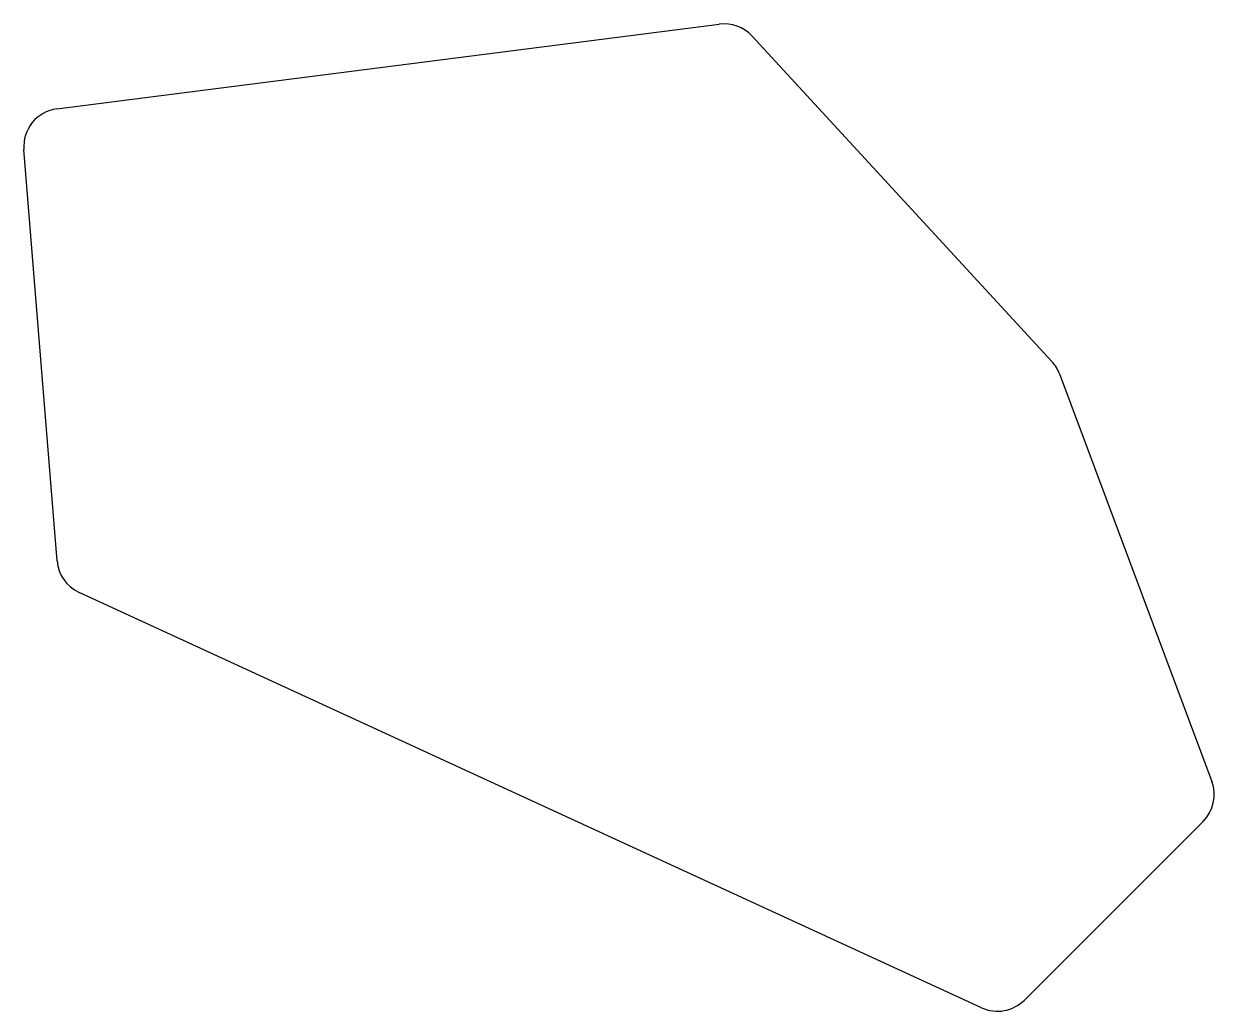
# Model space of a CAD drawing. Header units: millimetres. Extents: x 61.9 to 156, y -38.2 to 39.9.
import ezdxf

# ---------------------------------------------------------------- set-up
doc = ezdxf.new("R2010")
doc.units = ezdxf.units.MM

msp = doc.modelspace()

# ---------------------------------------------------------------- linework, layer by layer
for p, q in [((64.515, 33.155), (116.879, 39.862)), ((119.467, 38.918), (143.175, 13.17)), ((64.527, -2.6), (61.905, 29.938)), ((143.778, 12.188), (155.813, -20.033)), ((137.619, -37.936), (66.263, -5.084)), ((155.124, -23.204), (140.995, -37.333))]:
    msp.add_line(p, q)
for centre, start, end in [((117.26, 36.886), 42.63658, 97.29952), ((64.896, 30.179), 97.29952, 184.60682), ((140.968, 11.138), 20.48184, 42.63658), ((67.518, -2.359), 184.60682, 245.27865), ((153.003, -21.082), 315, 20.48184), ((138.874, -35.211), 245.27865, 315)]:
    msp.add_arc(centre, 3, start, end)

doc.saveas('drawing.dxf')
